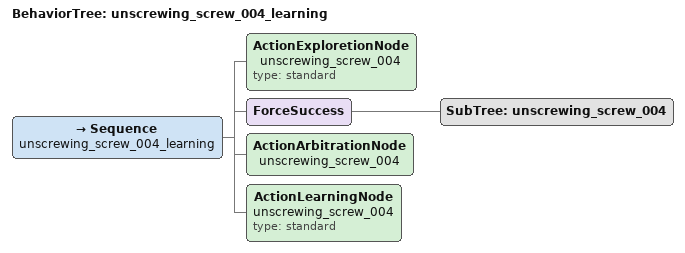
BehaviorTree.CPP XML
<?xml version="1.0"?>
<root BTCPP_format="4">
  <BehaviorTree ID="unscrewing_screw_004_learning">
    <Sequence name="unscrewing_screw_004_learning">

      <ActionExploretionNode name="unscrewing_screw_004" type="standard"/>
      <ForceSuccess>
        <SubTree ID='unscrewing_screw_004'/>
      </ForceSuccess>
      <ActionArbitrationNode name="unscrewing_screw_004"/>
      <ActionLearningNode    name="unscrewing_screw_004" type="standard"/>

    </Sequence>
  </BehaviorTree>
</root>
